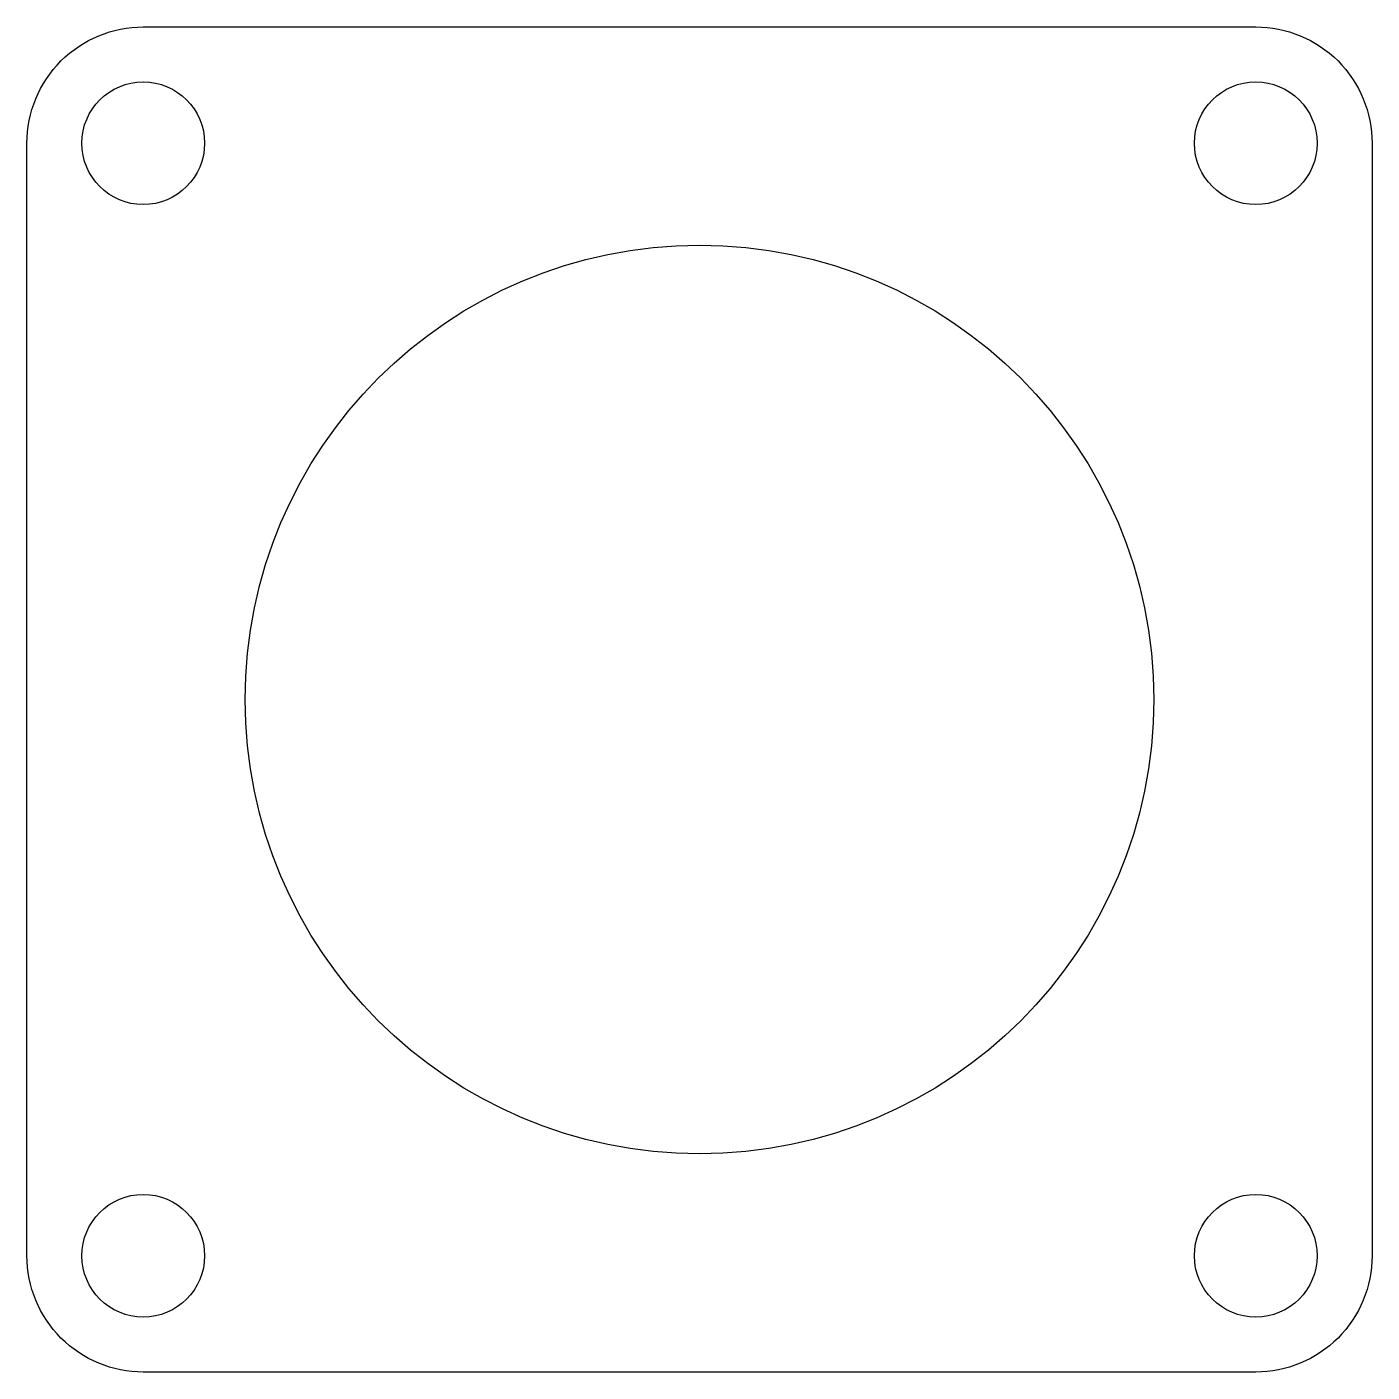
# Model space of a CAD drawing. Header units: millimetres. Extents: x 133.5 to 190.5, y -378.1 to -321.1.
import ezdxf

# ---------------------------------------------------------------- set-up
doc = ezdxf.new("R2010")
doc.units = ezdxf.units.MM
doc.layers.get('0').update_dxf_attribs({"linetype": 'CONTINUOUS'})

msp = doc.modelspace()

# ---------------------------------------------------------------- linework, layer by layer
msp.add_lwpolyline([(133.501, -373.157), (133.501, -326.017, -0.414214), (138.431, -321.087), (185.571, -321.087, -0.414214), (190.501, -326.017), (190.501, -373.157, -0.414214), (185.571, -378.087), (138.431, -378.087, -0.414214)], format="xyb", close=True)
for centre, radius in [((138.431, -326.017, 0), 2.6), ((185.571, -326.017, 0), 2.6), ((162.001, -349.587, 0), 19.25), ((138.431, -373.157, 0), 2.6), ((185.571, -373.157, 0), 2.6)]:
    msp.add_circle(centre, radius)

doc.saveas('drawing.dxf')
